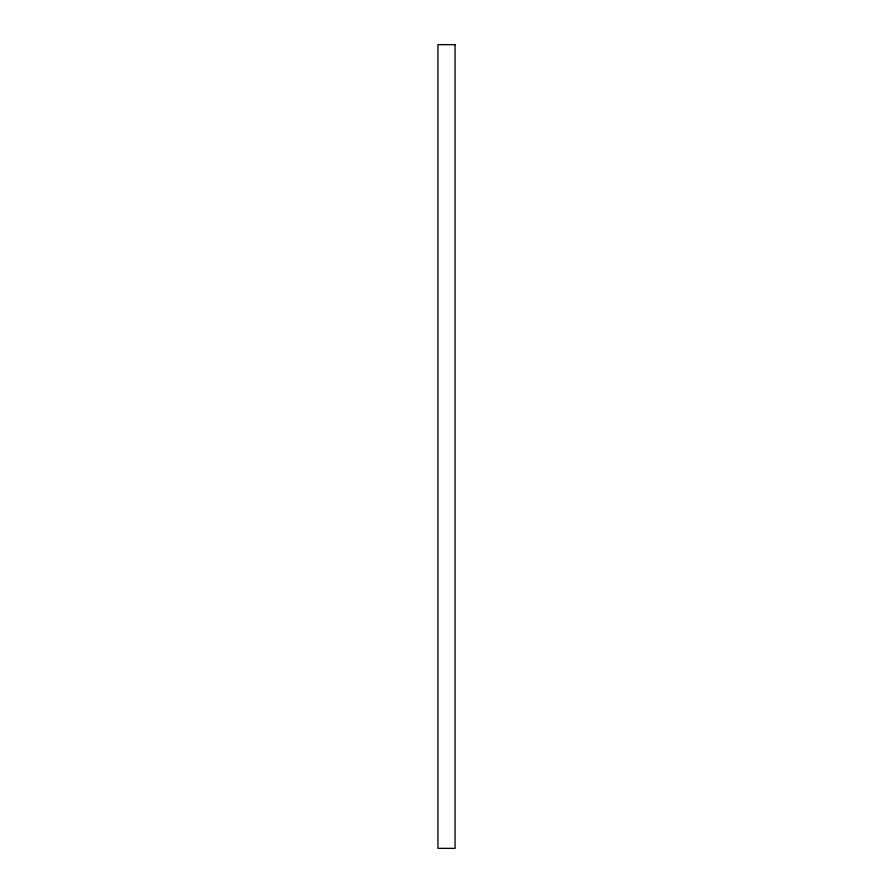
<?xml version="1.0" encoding="UTF-8"?>
<svg xmlns="http://www.w3.org/2000/svg" width="893" height="893" viewBox="0 0 893 893"><rect width="100%" height="100%" fill="white"/><g stroke="black" fill="none" stroke-linecap="round" stroke-linejoin="round"><path stroke-width="1.34" d="M455.062 44.65L437.938 44.65L437.938 848.35L455.062 848.35L455.062 44.65"/></g></svg>
